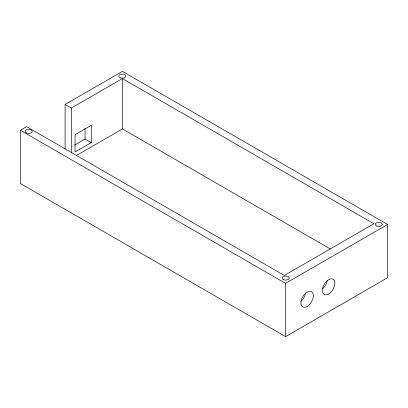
<?xml version="1.0" encoding="UTF-8"?>
<svg xmlns="http://www.w3.org/2000/svg" width="408" height="408" viewBox="0 0 408 408"><rect width="100%" height="100%" fill="white"/><g stroke="black" fill="none" stroke-linecap="round" stroke-linejoin="round"><path stroke-width="0.61" d="M65.091 104.479L122.431 71.369L387.6 224.466L387.6 277.72L285.569 336.631L20.4 183.534L20.4 130.279L26.632 126.679L284.32 275.456L373.886 223.747L122.431 78.571L71.323 108.074L65.091 104.479L65.091 149.185M74.771 144.947L85.037 139.021L91.27 142.621L91.27 125.348L75.062 134.701L75.062 151.975L91.27 142.621M76.271 155.596L122.431 128.943L330.327 248.972M20.4 130.279L285.569 283.371L387.6 224.466M285.569 283.371L285.569 336.631M122.431 78.571L122.431 128.943M85.037 128.535L85.037 139.021M71.323 108.074L71.323 152.786M305.765 292.842A8.813 5.09 -60 0 1 300.864 301.318M327.287 280.413A8.813 5.09 -60 0 1 322.386 288.895M329.057 293.801L327.43 294.612A8.813 5.09 -60 0 1 323.636 285.483A8.813 5.09 -60 0 1 334.121 280.24A8.813 5.09 -60 0 1 329.057 293.801M307.535 306.224A8.813 5.09 -60 0 0 312.324 292.286A8.813 5.09 -60 0 0 301.548 299.304A8.813 5.09 -60 0 0 307.535 306.224M376.701 226.032A3.524 2.035 0 0 0 382.245 224.548A3.524 2.035 0 0 0 377.247 222.518A3.524 2.035 0 0 0 376.701 226.032M283.667 279.689A3.524 2.035 0 0 0 289.211 278.21A3.524 2.035 0 0 0 284.213 276.18A3.524 2.035 0 0 0 283.667 279.689M120.304 77.755A3.524 2.035 0 0 0 125.843 76.271A3.524 2.035 0 0 0 120.85 74.241A3.524 2.035 0 0 0 120.304 77.755M26.596 133.105A3.524 2.035 0 0 0 32.14 131.621A3.524 2.035 0 0 0 27.142 129.591A3.524 2.035 0 0 0 26.596 133.105"/></g></svg>
